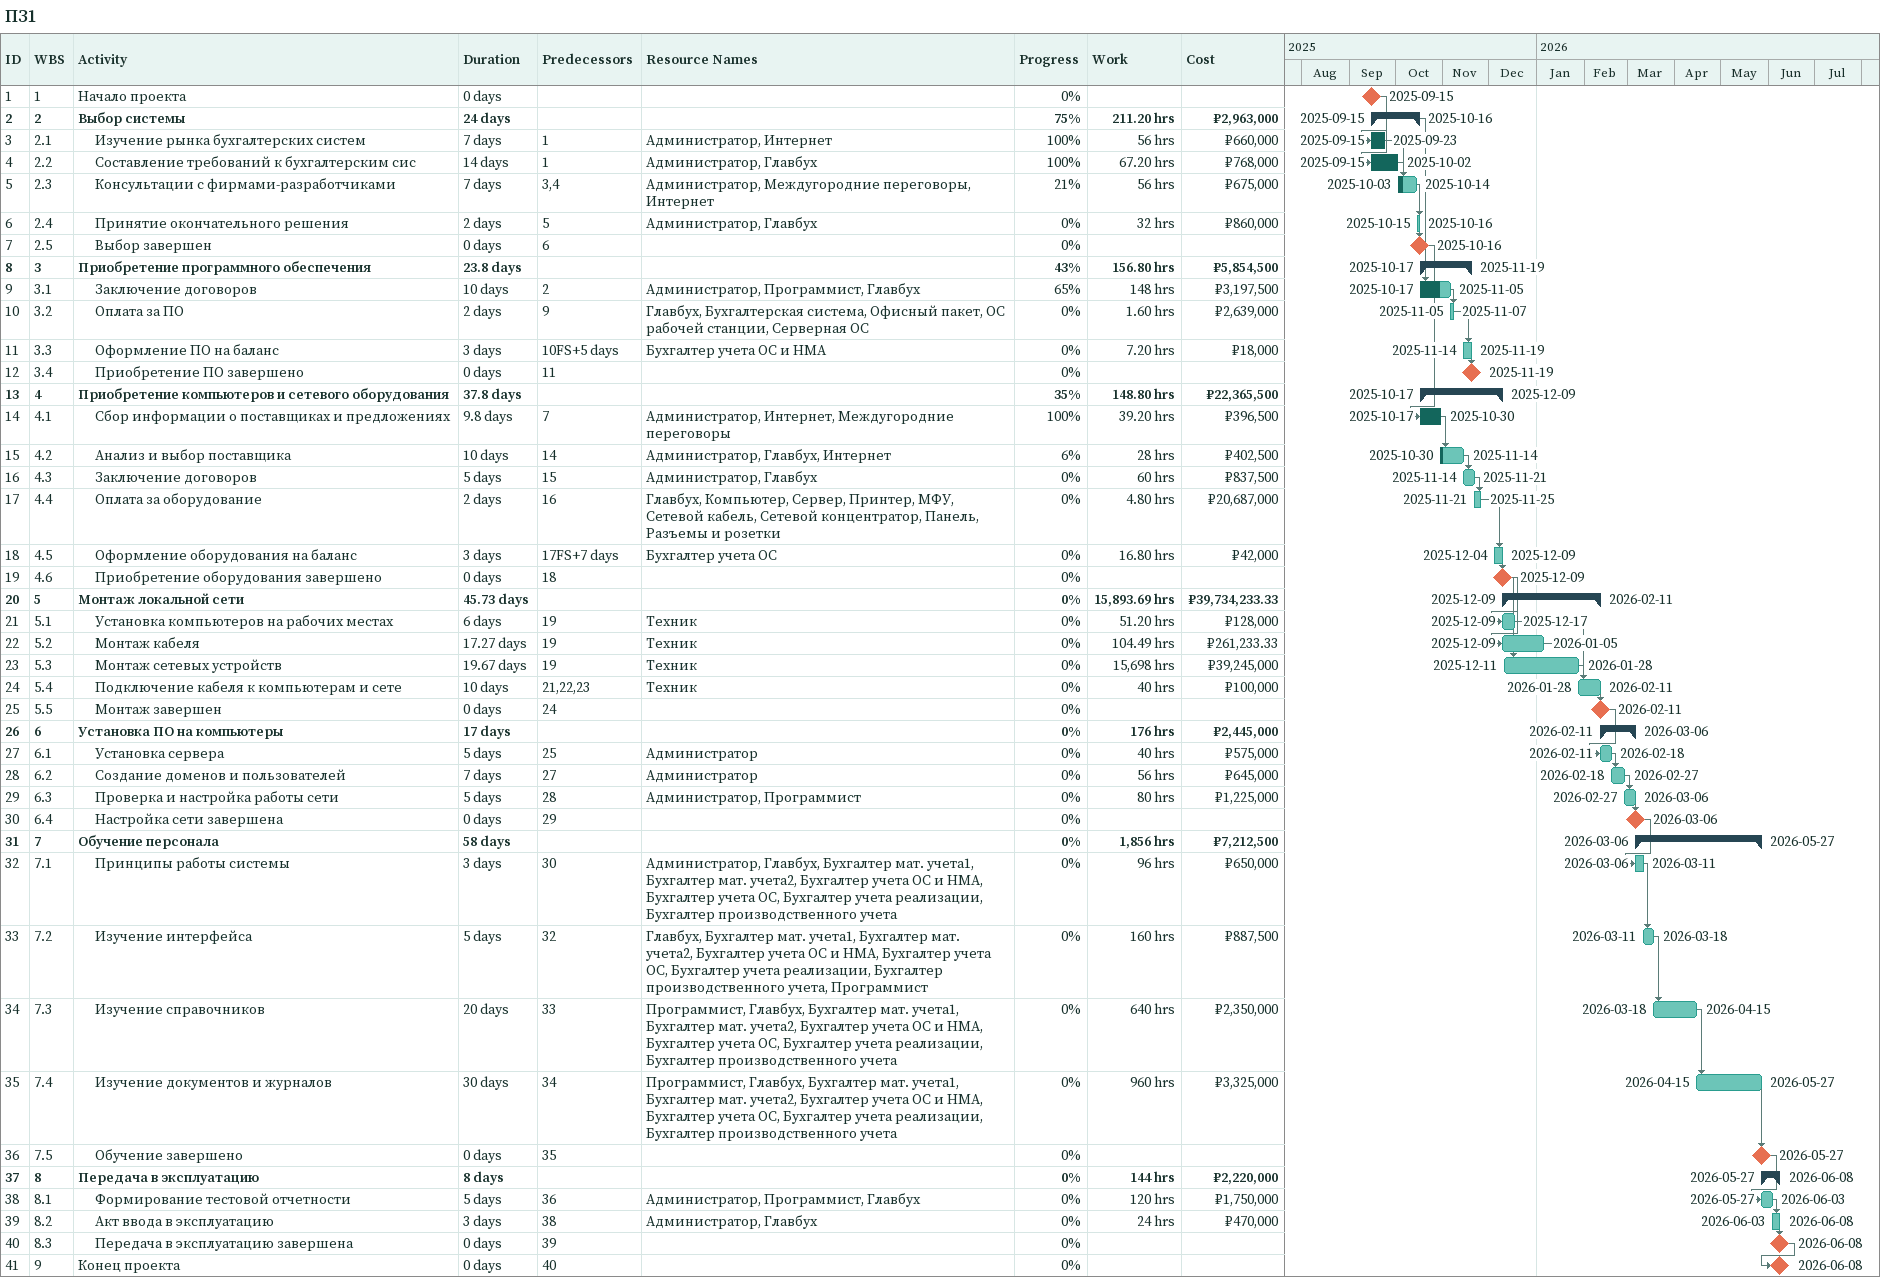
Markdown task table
ПЗ1

| ID | WBS | Task | Duration | Start | Finish | Predecessors | Resources | % complete | Work (h) | Cost (₽) |
|---|---|---|---|---|---|---|---|---|---|---|
| 1 | 1 | Начало проекта | 0d | 2025-09-15 | 2025-09-15 |  |  | 0 |  |  |
| 2 | 2 | **Выбор системы** | 24d | 2025-09-15 | 2025-10-16 |  |  | 75 | 211.20 | 2963000 |
| 3 | 2.1 | Изучение рынка бухгалтерских систем | 7d | 2025-09-15 | 2025-09-23 | 1 | Администратор, Интернет | 100 | 56 | 660000 |
| 4 | 2.2 | Составление требований к бухгалтерским сис | 14d | 2025-09-15 | 2025-10-02 | 1 | Администратор, Главбух | 100 | 67.20 | 768000 |
| 5 | 2.3 | Консультации с фирмами-разработчиками | 7d | 2025-10-03 | 2025-10-14 | 3, 4 | Администратор, Междугородние переговоры, Интернет | 21 | 56 | 675000 |
| 6 | 2.4 | Принятие окончательного решения | 2d | 2025-10-15 | 2025-10-16 | 5 | Администратор, Главбух | 0 | 32 | 860000 |
| 7 | 2.5 | Выбор завершен | 0d | 2025-10-16 | 2025-10-16 | 6 |  | 0 |  |  |
| 8 | 3 | **Приобретение программного обеспечения** | 23.8d | 2025-10-17 | 2025-11-19 |  |  | 43 | 156.80 | 5854500 |
| 9 | 3.1 | Заключение договоров | 10d | 2025-10-17 | 2025-11-05 | 2 | Администратор, Программист, Главбух | 65 | 148 | 3197500 |
| 10 | 3.2 | Оплата за ПО | 2d | 2025-11-05 | 2025-11-07 | 9 | Главбух, Бухгалтерская система, Офисный пакет, ОС рабочей станции, Серверная ОС | 0 | 1.60 | 2639000 |
| 11 | 3.3 | Оформление ПО на баланс | 3d | 2025-11-14 | 2025-11-19 | 10FS+5d | Бухгалтер учета ОС и НМА | 0 | 7.20 | 18000 |
| 12 | 3.4 | Приобретение ПО завершено | 0d | 2025-11-19 | 2025-11-19 | 11 |  | 0 |  |  |
| 13 | 4 | **Приобретение компьютеров и сетевого оборудования** | 37.8d | 2025-10-17 | 2025-12-09 |  |  | 35 | 148.80 | 22365500 |
| 14 | 4.1 | Сбор информации о поставщиках и предложениях | 9.8d | 2025-10-17 | 2025-10-30 | 7 | Администратор, Интернет, Междугородние переговоры | 100 | 39.20 | 396500 |
| 15 | 4.2 | Анализ и выбор поставщика | 10d | 2025-10-30 | 2025-11-14 | 14 | Администратор, Главбух, Интернет | 6 | 28 | 402500 |
| 16 | 4.3 | Заключение договоров | 5d | 2025-11-14 | 2025-11-21 | 15 | Администратор, Главбух | 0 | 60 | 837500 |
| 17 | 4.4 | Оплата за оборудование | 2d | 2025-11-21 | 2025-11-25 | 16 | Главбух, Компьютер, Сервер, Принтер, МФУ, Сетевой кабель, Сетевой концентратор, Панель, Разъемы и розетки | 0 | 4.80 | 20687000 |
| 18 | 4.5 | Оформление оборудования на баланс | 3d | 2025-12-04 | 2025-12-09 | 17FS+7d | Бухгалтер учета ОС | 0 | 16.80 | 42000 |
| 19 | 4.6 | Приобретение оборудования завершено | 0d | 2025-12-09 | 2025-12-09 | 18 |  | 0 |  |  |
| 20 | 5 | **Монтаж локальной сети** | 45.73d | 2025-12-09 | 2026-02-11 |  |  | 0 | 15893.69 | 39734233.33 |
| 21 | 5.1 | Установка компьютеров на рабочих местах | 6d | 2025-12-09 | 2025-12-17 | 19 | Техник | 0 | 51.20 | 128000 |
| 22 | 5.2 | Монтаж кабеля | 17.27d | 2025-12-09 | 2026-01-05 | 19 | Техник | 0 | 104.49 | 261233.33 |
| 23 | 5.3 | Монтаж сетевых устройств | 19.67d | 2025-12-11 | 2026-01-28 | 19 | Техник | 0 | 15698 | 39245000 |
| 24 | 5.4 | Подключение кабеля к компьютерам и сете | 10d | 2026-01-28 | 2026-02-11 | 21, 22, 23 | Техник | 0 | 40 | 100000 |
| 25 | 5.5 | Монтаж завершен | 0d | 2026-02-11 | 2026-02-11 | 24 |  | 0 |  |  |
| 26 | 6 | **Установка ПО на компьютеры** | 17d | 2026-02-11 | 2026-03-06 |  |  | 0 | 176 | 2445000 |
| 27 | 6.1 | Установка сервера | 5d | 2026-02-11 | 2026-02-18 | 25 | Администратор | 0 | 40 | 575000 |
| 28 | 6.2 | Создание доменов и пользователей | 7d | 2026-02-18 | 2026-02-27 | 27 | Администратор | 0 | 56 | 645000 |
| 29 | 6.3 | Проверка и настройка работы сети | 5d | 2026-02-27 | 2026-03-06 | 28 | Администратор, Программист | 0 | 80 | 1225000 |
| 30 | 6.4 | Настройка сети завершена | 0d | 2026-03-06 | 2026-03-06 | 29 |  | 0 |  |  |
| 31 | 7 | **Обучение персонала** | 58d | 2026-03-06 | 2026-05-27 |  |  | 0 | 1856 | 7212500 |
| 32 | 7.1 | Принципы работы системы | 3d | 2026-03-06 | 2026-03-11 | 30 | Администратор, Главбух, Бухгалтер мат. учета1, Бухгалтер мат. учета2, Бухгалтер учета ОС и НМА, Бухгалтер учета ОС, Бухгалтер учета реализации, Бухгалтер производственного учета | 0 | 96 | 650000 |
| 33 | 7.2 | Изучение интерфейса | 5d | 2026-03-11 | 2026-03-18 | 32 | Главбух, Бухгалтер мат. учета1, Бухгалтер мат. учета2, Бухгалтер учета ОС и НМА, Бухгалтер учета ОС, Бухгалтер учета реализации, Бухгалтер производственного учета, Программист | 0 | 160 | 887500 |
| 34 | 7.3 | Изучение справочников | 20d | 2026-03-18 | 2026-04-15 | 33 | Программист, Главбух, Бухгалтер мат. учета1, Бухгалтер мат. учета2, Бухгалтер учета ОС и НМА, Бухгалтер учета ОС, Бухгалтер учета реализации, Бухгалтер производственного учета | 0 | 640 | 2350000 |
| 35 | 7.4 | Изучение документов и журналов | 30d | 2026-04-15 | 2026-05-27 | 34 | Программист, Главбух, Бухгалтер мат. учета1, Бухгалтер мат. учета2, Бухгалтер учета ОС и НМА, Бухгалтер учета ОС, Бухгалтер учета реализации, Бухгалтер производственного учета | 0 | 960 | 3325000 |
| 36 | 7.5 | Обучение завершено | 0d | 2026-05-27 | 2026-05-27 | 35 |  | 0 |  |  |
| 37 | 8 | **Передача в эксплуатацию** | 8d | 2026-05-27 | 2026-06-08 |  |  | 0 | 144 | 2220000 |
| 38 | 8.1 | Формирование тестовой отчетности | 5d | 2026-05-27 | 2026-06-03 | 36 | Администратор, Программист, Главбух | 0 | 120 | 1750000 |
| 39 | 8.2 | Акт ввода в эксплуатацию | 3d | 2026-06-03 | 2026-06-08 | 38 | Администратор, Главбух | 0 | 24 | 470000 |
| 40 | 8.3 | Передача в эксплуатацию завершена | 0d | 2026-06-08 | 2026-06-08 | 39 |  | 0 |  |  |
| 41 | 9 | Конец проекта | 0d | 2026-06-08 | 2026-06-08 | 40 |  | 0 |  |  |
